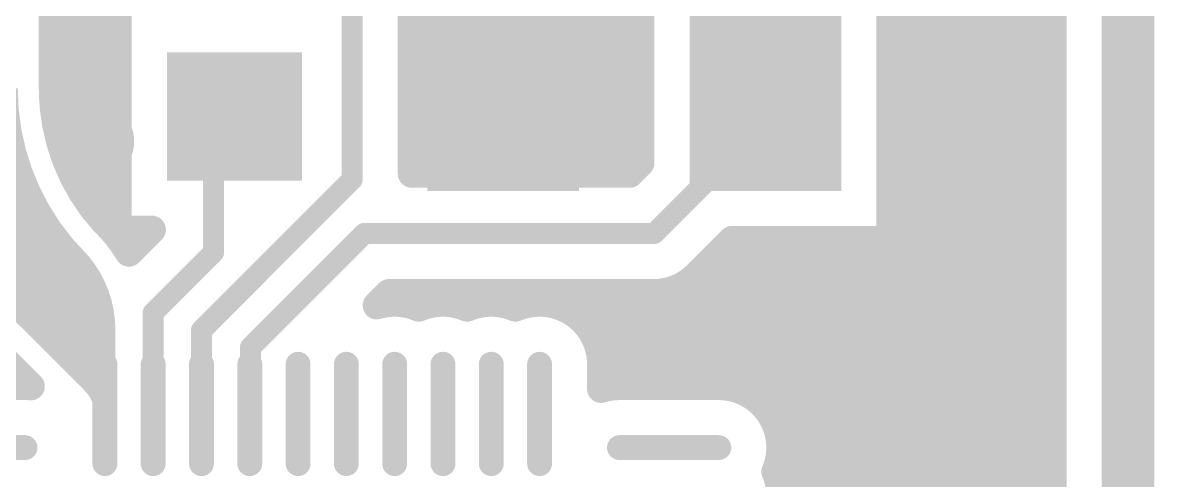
# Model space of a CAD drawing. Header units: inches. Extents: x 0 to 226, y 0 to 70.
# Drawn here: x 11.43 to 19.63, y 10.76 to 14.08 of the extents above; entities that cross this region are included whole.
import ezdxf

# ---------------------------------------------------------------- set-up
doc = ezdxf.new("R2010")
doc.units = ezdxf.units.IN
doc.layers.add('Keep-Out Layer', color=6, linetype='Continuous')
doc.layers.add('Top Layer', color=1, linetype='Continuous')

msp = doc.modelspace()

# ---------------------------------------------------------------- linework, layer by layer
at = {"layer": 'Keep-Out Layer'}
msp.add_lwpolyline([(19.44050976, 0, 0.3809999999999999, 0.3809999999999999, 0), (19.44050976, 24.8301002, 0.3809999999999999, 0.3809999999999999, 0)], format="xyseb", dxfattribs=at)
at = {"layer": 'Top Layer'}
for points in [[(11.82244016, 12.91275548, 0.2032, 0.2032, 0), (11.82244016, 18.5064654, 0.2032, 0.2032, 0)], [(15.88644016, 13.0391916, 0.2032, 0.2032, 0), (15.88644016, 18.5064654, 0.2032, 0.2032, 0)], [(17.91844016, 0.5460999999999999, 0.2032, 0.2032, 0), (17.91844016, 18.5064654, 0.2032, 0.2032, 0)], [(18.12164016, 0.5460999999999999, 0.2032, 0.2032, 0), (18.12164016, 18.5064654, 0.2032, 0.2032, 0)], [(18.32484016, 0.5460999999999999, 0.2032, 0.2032, 0), (18.32484016, 18.5064654, 0.2032, 0.2032, 0)], [(18.52804016, 0.5460999999999999, 0.2032, 0.2032, 0), (18.52804016, 18.5064654, 0.2032, 0.2032, 0)], [(18.73124016, 0.5460999999999999, 0.2032, 0.2032, 0), (18.73124016, 18.5064654, 0.2032, 0.2032, 0)], [(18.89440976, 0.5460999999999999, 0.2032, 0.2032, 0), (18.89440976, 18.5064654, 0.2032, 0.2032, 0)], [(11.64805392, 13.59946226, 0.2032, 0.2032, 0), (11.64805392, 18.37466226, 0.2032, 0.2032, 0)], [(12.02564016, 12.62905018, 0.2032, 0.2032, 0), (12.02564016, 18.3540654, 0.2032, 0.2032, 0)], [(15.68324016, 12.9805303, 0.2032, 0.2032, 0), (15.68324016, 15.11933222, 0.2032, 0.2032, 0)], [(15.48004016, 12.9805303, 0.2032, 0.2032, 0), (15.48004016, 14.91613222, 0.2032, 0.2032, 0)], [(14.66724016, 12.9805303, 0.2032, 0.2032, 0), (14.66724016, 14.80145376, 0.2032, 0.2032, 0)], [(14.87044016, 12.9805303, 0.2032, 0.2032, 0), (14.87044016, 14.80145376, 0.2032, 0.2032, 0)], [(15.07364016, 12.9805303, 0.2032, 0.2032, 0), (15.07364016, 14.80145376, 0.2032, 0.2032, 0)], [(15.27684016, 12.9805303, 0.2032, 0.2032, 0), (15.27684016, 14.80145376, 0.2032, 0.2032, 0)], [(14.46404016, 12.9805303, 0.2032, 0.2032, 0), (14.46404016, 14.63401188, 0.2032, 0.2032, 0)], [(13.81825024, 12.9393569, 0.1524, 0.1524, 0), (13.81825024, 14.5988786, 0.1524, 0.1524, 0)], [(15.90695828, 13.05970972, 0.2032, 0.2032, 0), (15.90695828, 14.51265576, 0.2032, 0.2032, 0)], [(17.71816116, 12.50145328, 0.2032, 0.2032, 0), (17.71816116, 14.51265576, 0.2032, 0.2032, 0)], [(14.25005024, 12.9805303, 0.2032, 0.2032, 0), (14.25005024, 14.42002196, 0.2032, 0.2032, 0)], [(14.26084016, 12.9805303, 0.2032, 0.2032, 0), (14.26084016, 14.43081188, 0.2032, 0.2032, 0)], [(12.118975, 12.5756543, 0.2032, 0.2032, 0), (12.118975, 14.21685498, 0.2032, 0.2032, 0)], [(11.64805392, 14.13686784, 0.2032, 0.2032, 0), (12.118975, 14.13686784, 0.2032, 0.2032, 0)], [(14.25005024, 14.13686784, 0.2032, 0.2032, 0), (15.90695828, 14.13686784, 0.2032, 0.2032, 0)], [(17.71816116, 14.13686784, 0.2032, 0.2032, 0), (18.89440976, 14.13686784, 0.2032, 0.2032, 0)], [(11.64805392, 13.93366784, 0.2032, 0.2032, 0), (12.118975, 13.93366784, 0.2032, 0.2032, 0)], [(14.25005024, 13.93366784, 0.2032, 0.2032, 0), (15.90695828, 13.93366784, 0.2032, 0.2032, 0)], [(17.71816116, 13.93366784, 0.2032, 0.2032, 0), (18.89440976, 13.93366784, 0.2032, 0.2032, 0)], [(11.63855432, 12.15069198, 0.7111999999999999, 0.7111999999999999, -0.198912367379658), (11.03845392, 13.59946226, 0.7111999999999999, 0.7111999999999999, 0)], [(11.64805392, 13.73046784, 0.2032, 0.2032, 0), (12.118975, 13.73046784, 0.2032, 0.2032, 0)], [(14.25005024, 13.73046784, 0.2032, 0.2032, 0), (15.90695828, 13.73046784, 0.2032, 0.2032, 0)], [(17.71816116, 13.73046784, 0.2032, 0.2032, 0), (18.89440976, 13.73046784, 0.2032, 0.2032, 0)], [(12.0194451, 12.63450864, 0.2032, 0.2032, -0.1857972261718146), (11.64805392, 13.59946226, 0.2032, 0.2032, 0)], [(11.64986494, 13.52726784, 0.2032, 0.2032, 0), (12.118975, 13.52726784, 0.2032, 0.2032, 0)], [(14.25005024, 13.52726784, 0.2032, 0.2032, 0), (15.90695828, 13.52726784, 0.2032, 0.2032, 0)], [(17.71816116, 13.52726784, 0.2032, 0.2032, 0), (18.89440976, 13.52726784, 0.2032, 0.2032, 0)], [(11.67464772, 13.32406784, 0.2032, 0.2032, 0), (12.118975, 13.32406784, 0.2032, 0.2032, 0)], [(12.81364976, 13.11832784, 0.1524, 0.1524, 0), (13.06470336, 13.36938144, 0.1524, 0.1524, 0)], [(14.25005024, 13.32406784, 0.2032, 0.2032, 0), (15.90695828, 13.32406784, 0.2032, 0.2032, 0)], [(16.0066355, 12.5487303, 0.1524, 0.1524, 0), (16.81255972, 13.35465452, 0.1524, 0.1524, 0)], [(16.81255972, 13.35465452, 0.1524, 0.1524, 0), (16.8125648, 13.35465452, 0.1524, 0.1524, 0)], [(17.71816116, 13.32406784, 0.2032, 0.2032, 0), (18.89440976, 13.32406784, 0.2032, 0.2032, 0)], [(11.72995622, 13.12086784, 0.2032, 0.2032, 0), (12.118975, 13.12086784, 0.2032, 0.2032, 0)], [(14.25005024, 13.12086784, 0.2032, 0.2032, 0), (15.90695828, 13.12086784, 0.2032, 0.2032, 0)], [(17.71816116, 13.12086784, 0.2032, 0.2032, 0), (18.89440976, 13.12086784, 0.2032, 0.2032, 0)], [(12.81364976, 12.41237294, 0.1524, 0.1524, 0), (12.81364976, 13.11832784, 0.1524, 0.1524, 0)], [(15.82777886, 12.9805303, 0.2032, 0.2032, 0), (15.90695828, 13.05970972, 0.2032, 0.2032, 0)], [(14.25005024, 12.9805303, 0.2032, 0.2032, 0), (15.82777886, 12.9805303, 0.2032, 0.2032, 0)], [(11.81978586, 12.91766784, 0.2032, 0.2032, 0), (12.118975, 12.91766784, 0.2032, 0.2032, 0)], [(12.72563876, 11.84674542, 0.1524, 0.1524, 0), (13.81825024, 12.9393569, 0.1524, 0.1524, 0)], [(17.71816116, 12.91766784, 0.2032, 0.2032, 0), (18.89440976, 12.91766784, 0.2032, 0.2032, 0)], [(11.95229766, 12.71446784, 0.2032, 0.2032, 0), (12.118975, 12.71446784, 0.2032, 0.2032, 0)], [(17.71816116, 12.71446784, 0.2032, 0.2032, 0), (18.89440976, 12.71446784, 0.2032, 0.2032, 0)], [(12.03776104, 12.61752874, 0.2032, 0.2032, -0.06096700548078682), (12.20028802, 12.40966784, 0.2032, 0.2032, 0)], [(12.118975, 12.5756543, 0.2032, 0.2032, 0), (12.36627448, 12.5756543, 0.2032, 0.2032, 0)], [(12.20028802, 12.40966784, 0.2032, 0.2032, 0), (12.36627448, 12.5756543, 0.2032, 0.2032, 0)], [(12.22884016, 12.43821998, 0.2032, 0.2032, 0), (12.22884016, 12.5756543, 0.2032, 0.2032, 0)], [(12.13100698, 12.51126784, 0.2032, 0.2032, 0), (12.30188802, 12.51126784, 0.2032, 0.2032, 0)], [(13.08091618, 11.7234589, 0.1524, 0.1524, 0), (13.90618758, 12.5487303, 0.1524, 0.1524, 0)], [(13.90618758, 12.5487303, 0.1524, 0.1524, 0), (16.0066355, 12.5487303, 0.1524, 0.1524, 0)], [(16.3124515, 12.24388966, 0.2032, 0.2032, 0), (16.57001512, 12.50145328, 0.2032, 0.2032, 0)], [(16.57001512, 12.50145328, 0.2032, 0.2032, 0), (17.71816116, 12.50145328, 0.2032, 0.2032, 0)], [(16.69924016, 11.38242072, 0.2032, 0.2032, 0), (16.69924016, 12.50145328, 0.2032, 0.2032, 0)], [(16.90244016, 11.12223582, 0.2032, 0.2032, 0), (16.90244016, 12.50145328, 0.2032, 0.2032, 0)], [(17.10564016, 0.5460999999999999, 0.2032, 0.2032, 0), (17.10564016, 12.50145328, 0.2032, 0.2032, 0)], [(17.30884016, 0.5460999999999999, 0.2032, 0.2032, 0), (17.30884016, 12.50145328, 0.2032, 0.2032, 0)], [(17.51204016, 0.5460999999999999, 0.2032, 0.2032, 0), (17.51204016, 12.50145328, 0.2032, 0.2032, 0)], [(17.71524016, 0.5460999999999999, 0.2032, 0.2032, 0), (17.71524016, 12.50145328, 0.2032, 0.2032, 0)], [(17.71816116, 12.51126784, 0.2032, 0.2032, 0), (18.89440976, 12.51126784, 0.2032, 0.2032, 0)], [(12.37563946, 11.97436264, 0.1524, 0.1524, 0), (12.81364976, 12.41237294, 0.1524, 0.1524, 0)], [(16.49604016, 11.44265174, 0.2032, 0.2032, 0), (16.49604016, 12.42747832, 0.2032, 0.2032, 0)], [(11.80427408, 12.38404178, 0.1524, 0.1524, -0.198912367379658), (12.02564016, 11.84961562, 0.1524, 0.1524, 0)], [(16.37662968, 12.30806784, 0.2032, 0.2032, 0), (18.89440976, 12.30806784, 0.2032, 0.2032, 0)], [(16.3124515, 12.24388966, 0.2032, 0.2032, -0.1993267855441518), (16.0066355, 12.1169303, 0.2032, 0.2032, 0)], [(16.31196382, 12.24340198, 0.2032, 0.2032, -0.198912367379658), (16.0066355, 12.1169303, 0.2032, 0.2032, 0)], [(16.29284016, 11.44316736, 0.2032, 0.2032, 0), (16.29284016, 12.22540608, 0.2032, 0.2032, 0)], [(11.63855432, 12.15069198, 0.1524, 0.1524, 0), (11.79019232, 11.99905398, 0.1524, 0.1524, 0)], [(16.08964016, 11.44316736, 0.2032, 0.2032, 0), (16.08964016, 12.1249821, 0.2032, 0.2032, 0)], [(11.50798816, 12.11617846, 0.1524, 0.1524, 0), (11.77301938, 11.85114724, 0.1524, 0.1524, 0)], [(11.81122352, 12.12169026, 0.1524, 0.1524, -0.198912367379658), (12.02564016, 11.60404334, 0.1524, 0.1524, 0)], [(13.99558288, 12.02746896, 0.2032, 0.2032, 0), (14.08504422, 12.1169303, 0.2032, 0.2032, 0)], [(13.99558288, 12.02746896, 0.2032, 0.2032, -0.176749268592899), (14.30063688, 12.01106818, 0.2032, 0.2032, 0)], [(14.07298176, 12.10486784, 0.2032, 0.2032, 0), (18.89440976, 12.10486784, 0.2032, 0.2032, 0)], [(14.08504422, 12.1169303, 0.2032, 0.2032, 0), (16.0066355, 12.1169303, 0.2032, 0.2032, 0)], [(14.26084016, 12.02586368, 0.2032, 0.2032, 0), (14.26084016, 12.1169303, 0.2032, 0.2032, 0)], [(14.30063688, 12.01106818, 0.2032, 0.2032, -0.2045827865795275), (14.65063364, 12.01106818, 0.2032, 0.2032, 0)], [(14.65063364, 12.01106818, 0.2032, 0.2032, -0.2045827865795275), (15.00063548, 12.01106818, 0.2032, 0.2032, 0)], [(14.66724016, 12.0177687, 0.2032, 0.2032, 0), (14.66724016, 12.1169303, 0.2032, 0.2032, 0)], [(15.00063548, 12.01106818, 0.2032, 0.2032, -0.5380189141260412), (15.62123368, 11.60126966, 0.2032, 0.2032, 0)], [(15.07364016, 12.0350407, 0.2032, 0.2032, 0), (15.07364016, 12.1169303, 0.2032, 0.2032, 0)], [(15.27684016, 12.03522358, 0.2032, 0.2032, 0), (15.27684016, 12.1169303, 0.2032, 0.2032, 0)], [(15.48004016, 11.92668684, 0.2032, 0.2032, 0), (15.48004016, 12.1169303, 0.2032, 0.2032, 0)], [(15.68324016, 11.43741172, 0.2032, 0.2032, 0), (15.68324016, 12.1169303, 0.2032, 0.2032, 0)], [(15.88644016, 11.44316736, 0.2032, 0.2032, 0), (15.88644016, 12.1169303, 0.2032, 0.2032, 0)], [(11.3510568, 12.04572902, 0.1524, 0.1524, 0), (11.93380392, 11.4629819, 0.1524, 0.1524, 0)], [(11.51902192, 12.04450728, 0.1524, 0.1524, 0), (11.81589712, 11.74763208, 0.1524, 0.1524, 0)], [(11.79019232, 11.99905398, 0.1524, 0.1524, -0.198912367379658), (12.02564016, 11.43063246, 0.1524, 0.1524, 0)], [(12.37563946, 11.24126784, 0.1524, 0.1524, 0), (12.37563946, 11.97436264, 0.1524, 0.1524, 0)], [(15.50475436, 11.90166784, 0.2032, 0.2032, 0), (18.89440976, 11.90166784, 0.2032, 0.2032, 0)], [(11.77301938, 11.8511447, 0.1524, 0.1524, -0.198912367379658), (12.02564016, 11.24126784, 0.1524, 0.1524, 0)], [(12.02564016, 11.60404334, 0.1524, 0.1524, 0), (12.02564016, 11.84961562, 0.1524, 0.1524, 0)], [(12.72563876, 11.24126784, 0.1524, 0.1524, 0), (12.72563876, 11.84674542, 0.1524, 0.1524, 0)], [(11.81589712, 11.74763208, 0.1524, 0.1524, -0.198912367379658), (12.02564016, 11.24126784, 0.1524, 0.1524, 0)], [(11.24273596, 11.68707594, 0.2032, 0.2032, 0), (11.48862828, 11.44118362, 0.2032, 0.2032, 0)], [(13.08091618, 11.24654596, 0.1524, 0.1524, 0), (13.08091618, 11.7234589, 0.1524, 0.1524, 0)], [(15.61050472, 11.69846784, 0.2032, 0.2032, 0), (18.89440976, 11.69846784, 0.2032, 0.2032, 0)], [(12.02564016, 10.88126856, 0.17999964, 0.17999964, 0), (12.02564016, 11.60126712, 0.17999964, 0.17999964, 0)], [(12.02564016, 11.43063246, 0.1524, 0.1524, 0), (12.02564016, 11.60404334, 0.1524, 0.1524, 0)], [(12.37563946, 10.88126856, 0.17999964, 0.17999964, 0), (12.37563946, 11.60126712, 0.17999964, 0.17999964, 0)], [(12.72563876, 10.88126856, 0.17999964, 0.17999964, 0), (12.72563876, 11.60126712, 0.17999964, 0.17999964, 0)], [(13.07563806, 10.88126856, 0.17999964, 0.17999964, 0), (13.07563806, 11.60126712, 0.17999964, 0.17999964, 0)], [(13.42563736, 10.88126856, 0.17999964, 0.17999964, 0), (13.42563736, 11.60126712, 0.17999964, 0.17999964, 0)], [(13.77563666, 10.88126856, 0.17999964, 0.17999964, 0), (13.77563666, 11.60126712, 0.17999964, 0.17999964, 0)], [(14.12563596, 10.88126856, 0.17999964, 0.17999964, 0), (14.12563596, 11.60126712, 0.17999964, 0.17999964, 0)], [(14.47563526, 10.88126856, 0.17999964, 0.17999964, 0), (14.47563526, 11.60126712, 0.17999964, 0.17999964, 0)], [(14.82563456, 10.88126856, 0.17999964, 0.17999964, 0), (14.82563456, 11.60126712, 0.17999964, 0.17999964, 0)], [(15.17563386, 10.88126856, 0.17999964, 0.17999964, 0), (15.17563386, 11.60126712, 0.17999964, 0.17999964, 0)], [(15.62123368, 11.42273052, 0.2032, 0.2032, 0), (15.62123368, 11.60126966, 0.2032, 0.2032, 0)], [(9.9252405, 11.49526784, 0.2032, 0.2032, 0), (11.43454406, 11.49526784, 0.2032, 0.2032, 0)], [(15.62123368, 11.49526784, 0.2032, 0.2032, 0), (18.89440976, 11.49526784, 0.2032, 0.2032, 0)], [(11.18896924, 11.44316736, 0.2032, 0.2032, 0), (11.44663446, 11.44316736, 0.2032, 0.2032, 0)], [(11.93380392, 11.4629819, 0.1524, 0.1524, 0), (11.93386742, 11.4629184, 0.1524, 0.1524, 0)], [(11.93380392, 11.4629819, 0.1524, 0.1524, -7.14602915895676e-05), (11.93386742, 11.4629184, 0.1524, 0.1524, 0)], [(11.93386742, 11.4629184, 0.1524, 0.1524, -0.1988364460188067), (12.02564016, 11.24126784, 0.1524, 0.1524, 0)], [(12.02564016, 11.24126784, 0.1524, 0.1524, 0), (12.02564016, 11.43063246, 0.1524, 0.1524, 0)], [(15.62123368, 11.42273052, 0.2032, 0.2032, -0.07615422015174254), (15.75463194, 11.44316736, 0.2032, 0.2032, 0)], [(15.75463194, 11.44316736, 0.2032, 0.2032, 0), (16.47463558, 11.44316736, 0.2032, 0.2032, 0)], [(16.47463558, 11.44316736, 0.2032, 0.2032, -0.4142135623730951), (16.9202354, 10.99756754, 0.2032, 0.2032, 0)], [(13.07563806, 11.24126784, 0.1524, 0.1524, 0), (13.08091618, 11.24654596, 0.1524, 0.1524, 0)], [(16.80904436, 11.29206784, 0.2032, 0.2032, 0), (18.89440976, 11.29206784, 0.2032, 0.2032, 0)], [(16.91078152, 11.08886784, 0.2032, 0.2032, 0), (18.89440976, 11.08886784, 0.2032, 0.2032, 0)], [(11.44663192, 10.99756754, 0.17999964, 0.17999964, 0), (10.72663336, 10.99756754, 0.17999964, 0.17999964, 0)], [(15.75463448, 10.99756754, 0.17999964, 0.17999964, 0), (16.47463304, 10.99756754, 0.17999964, 0.17999964, 0)], [(16.9202354, 10.99756754, 0.2032, 0.2032, -0.1012428938695137), (16.8844341, 10.82256916, 0.2032, 0.2032, 0)], [(16.8844341, 10.82256916, 0.2032, 0.2032, -0.1012428938695139), (16.9202354, 10.64756824, 0.2032, 0.2032, 0)], [(16.90244016, 10.77223652, 0.2032, 0.2032, 0), (16.90244016, 10.87289926, 0.2032, 0.2032, 0)], [(16.90595552, 10.88566784, 0.2032, 0.2032, 0), (18.89440976, 10.88566784, 0.2032, 0.2032, 0)], [(16.91886634, 10.68246784, 0.2032, 0.2032, 0), (18.89440976, 10.68246784, 0.2032, 0.2032, 0)]]:
    msp.add_lwpolyline(points, format="xyseb", dxfattribs=at)
for points in [[(11.72986224, 14.03617716, 0.3048, 0.3048, 1), (12.03466224, 14.03617716, 0.3048, 0.3048, 1)], [(11.59725392, 14.13686784, 0.1016, 0.1016, 1), (11.69885392, 14.13686784, 0.1016, 0.1016, 1)], [(12.068175, 14.13686784, 0.1016, 0.1016, 1), (12.169775, 14.13686784, 0.1016, 0.1016, 1)], [(14.19925024, 14.13686784, 0.1016, 0.1016, 1), (14.30085024, 14.13686784, 0.1016, 0.1016, 1)], [(15.85615828, 14.13686784, 0.1016, 0.1016, 1), (15.95775828, 14.13686784, 0.1016, 0.1016, 1)], [(17.66736116, 14.13686784, 0.1016, 0.1016, 1), (17.76896116, 14.13686784, 0.1016, 0.1016, 1)], [(18.84360976, 14.13686784, 0.1016, 0.1016, 1), (18.94520976, 14.13686784, 0.1016, 0.1016, 1)], [(11.59725392, 13.93366784, 0.1016, 0.1016, 1), (11.69885392, 13.93366784, 0.1016, 0.1016, 1)], [(12.068175, 13.93366784, 0.1016, 0.1016, 1), (12.169775, 13.93366784, 0.1016, 0.1016, 1)], [(14.19925024, 13.93366784, 0.1016, 0.1016, 1), (14.30085024, 13.93366784, 0.1016, 0.1016, 1)], [(15.85615828, 13.93366784, 0.1016, 0.1016, 1), (15.95775828, 13.93366784, 0.1016, 0.1016, 1)], [(17.66736116, 13.93366784, 0.1016, 0.1016, 1), (17.76896116, 13.93366784, 0.1016, 0.1016, 1)], [(18.84360976, 13.93366784, 0.1016, 0.1016, 1), (18.94520976, 13.93366784, 0.1016, 0.1016, 1)], [(11.59725392, 13.73046784, 0.1016, 0.1016, 1), (11.69885392, 13.73046784, 0.1016, 0.1016, 1)], [(12.068175, 13.73046784, 0.1016, 0.1016, 1), (12.169775, 13.73046784, 0.1016, 0.1016, 1)], [(14.19925024, 13.73046784, 0.1016, 0.1016, 1), (14.30085024, 13.73046784, 0.1016, 0.1016, 1)], [(15.85615828, 13.73046784, 0.1016, 0.1016, 1), (15.95775828, 13.73046784, 0.1016, 0.1016, 1)], [(17.66736116, 13.73046784, 0.1016, 0.1016, 1), (17.76896116, 13.73046784, 0.1016, 0.1016, 1)], [(18.84360976, 13.73046784, 0.1016, 0.1016, 1), (18.94520976, 13.73046784, 0.1016, 0.1016, 1)], [(11.59725392, 13.59946226, 0.1016, 0.1016, 1), (11.69885392, 13.59946226, 0.1016, 0.1016, 1)], [(11.59725392, 13.59946226, 0.1016, 0.1016, 1), (11.69885392, 13.59946226, 0.1016, 0.1016, 1)], [(11.59906494, 13.52726784, 0.1016, 0.1016, 1), (11.70066494, 13.52726784, 0.1016, 0.1016, 1)], [(12.068175, 13.52726784, 0.1016, 0.1016, 1), (12.169775, 13.52726784, 0.1016, 0.1016, 1)], [(14.19925024, 13.52726784, 0.1016, 0.1016, 1), (14.30085024, 13.52726784, 0.1016, 0.1016, 1)], [(15.85615828, 13.52726784, 0.1016, 0.1016, 1), (15.95775828, 13.52726784, 0.1016, 0.1016, 1)], [(17.66736116, 13.52726784, 0.1016, 0.1016, 1), (17.76896116, 13.52726784, 0.1016, 0.1016, 1)], [(18.84360976, 13.52726784, 0.1016, 0.1016, 1), (18.94520976, 13.52726784, 0.1016, 0.1016, 1)], [(17.84697472, 13.30440824, 0.3048, 0.3048, 1), (18.15177472, 13.30440824, 0.3048, 0.3048, 1)], [(11.78066224, 13.21526186, 0.3048, 0.3048, 1), (12.08546224, 13.21526186, 0.3048, 0.3048, 1)], [(11.62384772, 13.32406784, 0.1016, 0.1016, 1), (11.72544772, 13.32406784, 0.1016, 0.1016, 1)], [(12.068175, 13.32406784, 0.1016, 0.1016, 1), (12.169775, 13.32406784, 0.1016, 0.1016, 1)], [(13.02660336, 13.36938144, 0.0762, 0.0762, 1), (13.10280336, 13.36938144, 0.0762, 0.0762, 1)], [(14.19925024, 13.32406784, 0.1016, 0.1016, 1), (14.30085024, 13.32406784, 0.1016, 0.1016, 1)], [(15.85615828, 13.32406784, 0.1016, 0.1016, 1), (15.95775828, 13.32406784, 0.1016, 0.1016, 1)], [(16.77445972, 13.35465452, 0.0762, 0.0762, 1), (16.85065972, 13.35465452, 0.0762, 0.0762, 1)], [(16.77445972, 13.35465452, 0.0762, 0.0762, 1), (16.85065972, 13.35465452, 0.0762, 0.0762, 1)], [(16.7744648, 13.35465452, 0.0762, 0.0762, 1), (16.8506648, 13.35465452, 0.0762, 0.0762, 1)], [(17.66736116, 13.32406784, 0.1016, 0.1016, 1), (17.76896116, 13.32406784, 0.1016, 0.1016, 1)], [(18.84360976, 13.32406784, 0.1016, 0.1016, 1), (18.94520976, 13.32406784, 0.1016, 0.1016, 1)], [(11.67915622, 13.12086784, 0.1016, 0.1016, 1), (11.78075622, 13.12086784, 0.1016, 0.1016, 1)], [(12.068175, 13.12086784, 0.1016, 0.1016, 1), (12.169775, 13.12086784, 0.1016, 0.1016, 1)], [(14.19925024, 13.12086784, 0.1016, 0.1016, 1), (14.30085024, 13.12086784, 0.1016, 0.1016, 1)], [(15.85615828, 13.12086784, 0.1016, 0.1016, 1), (15.95775828, 13.12086784, 0.1016, 0.1016, 1)], [(17.66736116, 13.12086784, 0.1016, 0.1016, 1), (17.76896116, 13.12086784, 0.1016, 0.1016, 1)], [(18.84360976, 13.12086784, 0.1016, 0.1016, 1), (18.94520976, 13.12086784, 0.1016, 0.1016, 1)], [(12.77554976, 13.11832784, 0.0762, 0.0762, 1), (12.85174976, 13.11832784, 0.0762, 0.0762, 1)], [(12.77554976, 13.11832784, 0.0762, 0.0762, 1), (12.85174976, 13.11832784, 0.0762, 0.0762, 1)], [(15.83564016, 13.0391916, 0.1016, 0.1016, 1), (15.93724016, 13.0391916, 0.1016, 0.1016, 1)], [(15.85615828, 13.05970972, 0.1016, 0.1016, 1), (15.95775828, 13.05970972, 0.1016, 0.1016, 1)], [(15.85615828, 13.05970972, 0.1016, 0.1016, 1), (15.95775828, 13.05970972, 0.1016, 0.1016, 1)], [(14.19925024, 12.9805303, 0.1016, 0.1016, 1), (14.30085024, 12.9805303, 0.1016, 0.1016, 1)], [(14.19925024, 12.9805303, 0.1016, 0.1016, 1), (14.30085024, 12.9805303, 0.1016, 0.1016, 1)], [(14.21004016, 12.9805303, 0.1016, 0.1016, 1), (14.31164016, 12.9805303, 0.1016, 0.1016, 1)], [(14.41324016, 12.9805303, 0.1016, 0.1016, 1), (14.51484016, 12.9805303, 0.1016, 0.1016, 1)], [(14.61644016, 12.9805303, 0.1016, 0.1016, 1), (14.71804016, 12.9805303, 0.1016, 0.1016, 1)], [(14.81964016, 12.9805303, 0.1016, 0.1016, 1), (14.92124016, 12.9805303, 0.1016, 0.1016, 1)], [(15.02284016, 12.9805303, 0.1016, 0.1016, 1), (15.12444016, 12.9805303, 0.1016, 0.1016, 1)], [(15.22604016, 12.9805303, 0.1016, 0.1016, 1), (15.32764016, 12.9805303, 0.1016, 0.1016, 1)], [(15.42924016, 12.9805303, 0.1016, 0.1016, 1), (15.53084016, 12.9805303, 0.1016, 0.1016, 1)], [(15.63244016, 12.9805303, 0.1016, 0.1016, 1), (15.73404016, 12.9805303, 0.1016, 0.1016, 1)], [(15.77697886, 12.9805303, 0.1016, 0.1016, 1), (15.87857886, 12.9805303, 0.1016, 0.1016, 1)], [(15.77697886, 12.9805303, 0.1016, 0.1016, 1), (15.87857886, 12.9805303, 0.1016, 0.1016, 1)], [(11.76898586, 12.91766784, 0.1016, 0.1016, 1), (11.87058586, 12.91766784, 0.1016, 0.1016, 1)], [(11.77164016, 12.91275548, 0.1016, 0.1016, 1), (11.87324016, 12.91275548, 0.1016, 0.1016, 1)], [(12.068175, 12.91766784, 0.1016, 0.1016, 1), (12.169775, 12.91766784, 0.1016, 0.1016, 1)], [(13.78015024, 12.9393569, 0.0762, 0.0762, 1), (13.85635024, 12.9393569, 0.0762, 0.0762, 1)], [(13.78015024, 12.9393569, 0.0762, 0.0762, 1), (13.85635024, 12.9393569, 0.0762, 0.0762, 1)], [(17.66736116, 12.91766784, 0.1016, 0.1016, 1), (17.76896116, 12.91766784, 0.1016, 0.1016, 1)], [(18.84360976, 12.91766784, 0.1016, 0.1016, 1), (18.94520976, 12.91766784, 0.1016, 0.1016, 1)], [(11.90149766, 12.71446784, 0.1016, 0.1016, 1), (12.00309766, 12.71446784, 0.1016, 0.1016, 1)], [(12.068175, 12.71446784, 0.1016, 0.1016, 1), (12.169775, 12.71446784, 0.1016, 0.1016, 1)], [(17.66736116, 12.71446784, 0.1016, 0.1016, 1), (17.76896116, 12.71446784, 0.1016, 0.1016, 1)], [(18.84360976, 12.71446784, 0.1016, 0.1016, 1), (18.94520976, 12.71446784, 0.1016, 0.1016, 1)], [(11.9686451, 12.63450864, 0.1016, 0.1016, 1), (12.0702451, 12.63450864, 0.1016, 0.1016, 1)], [(11.97484016, 12.62905018, 0.1016, 0.1016, 1), (12.07644016, 12.62905018, 0.1016, 0.1016, 1)], [(11.98696104, 12.61752874, 0.1016, 0.1016, 1), (12.08856104, 12.61752874, 0.1016, 0.1016, 1)], [(12.068175, 12.5756543, 0.1016, 0.1016, 1), (12.169775, 12.5756543, 0.1016, 0.1016, 1)], [(12.068175, 12.5756543, 0.1016, 0.1016, 1), (12.169775, 12.5756543, 0.1016, 0.1016, 1)], [(12.17804016, 12.5756543, 0.1016, 0.1016, 1), (12.27964016, 12.5756543, 0.1016, 0.1016, 1)], [(12.31547448, 12.5756543, 0.1016, 0.1016, 1), (12.41707448, 12.5756543, 0.1016, 0.1016, 1)], [(12.31547448, 12.5756543, 0.1016, 0.1016, 1), (12.41707448, 12.5756543, 0.1016, 0.1016, 1)], [(12.08020698, 12.51126784, 0.1016, 0.1016, 1), (12.18180698, 12.51126784, 0.1016, 0.1016, 1)], [(12.25108802, 12.51126784, 0.1016, 0.1016, 1), (12.35268802, 12.51126784, 0.1016, 0.1016, 1)], [(13.86808758, 12.5487303, 0.0762, 0.0762, 1), (13.94428758, 12.5487303, 0.0762, 0.0762, 1)], [(13.86808758, 12.5487303, 0.0762, 0.0762, 1), (13.94428758, 12.5487303, 0.0762, 0.0762, 1)], [(15.9685355, 12.5487303, 0.0762, 0.0762, 1), (16.0447355, 12.5487303, 0.0762, 0.0762, 1)], [(15.9685355, 12.5487303, 0.0762, 0.0762, 1), (16.0447355, 12.5487303, 0.0762, 0.0762, 1)], [(16.51921512, 12.50145328, 0.1016, 0.1016, 1), (16.62081512, 12.50145328, 0.1016, 0.1016, 1)], [(16.51921512, 12.50145328, 0.1016, 0.1016, 1), (16.62081512, 12.50145328, 0.1016, 0.1016, 1)], [(16.64844016, 12.50145328, 0.1016, 0.1016, 1), (16.75004016, 12.50145328, 0.1016, 0.1016, 1)], [(16.85164016, 12.50145328, 0.1016, 0.1016, 1), (16.95324016, 12.50145328, 0.1016, 0.1016, 1)], [(17.05484016, 12.50145328, 0.1016, 0.1016, 1), (17.15644016, 12.50145328, 0.1016, 0.1016, 1)], [(17.25804016, 12.50145328, 0.1016, 0.1016, 1), (17.35964016, 12.50145328, 0.1016, 0.1016, 1)], [(17.46124016, 12.50145328, 0.1016, 0.1016, 1), (17.56284016, 12.50145328, 0.1016, 0.1016, 1)], [(17.66444016, 12.50145328, 0.1016, 0.1016, 1), (17.76604016, 12.50145328, 0.1016, 0.1016, 1)], [(17.66736116, 12.51126784, 0.1016, 0.1016, 1), (17.76896116, 12.51126784, 0.1016, 0.1016, 1)], [(17.66736116, 12.50145328, 0.1016, 0.1016, 1), (17.76896116, 12.50145328, 0.1016, 0.1016, 1)], [(17.66736116, 12.50145328, 0.1016, 0.1016, 1), (17.76896116, 12.50145328, 0.1016, 0.1016, 1)], [(18.84360976, 12.51126784, 0.1016, 0.1016, 1), (18.94520976, 12.51126784, 0.1016, 0.1016, 1)], [(11.46075432, 12.15069198, 0.3556, 0.3556, 1), (11.81635432, 12.15069198, 0.3556, 0.3556, 1)], [(12.14948802, 12.40966784, 0.1016, 0.1016, 1), (12.25108802, 12.40966784, 0.1016, 0.1016, 1)], [(12.14948802, 12.40966784, 0.1016, 0.1016, 1), (12.25108802, 12.40966784, 0.1016, 0.1016, 1)], [(12.17804016, 12.43821998, 0.1016, 0.1016, 1), (12.27964016, 12.43821998, 0.1016, 0.1016, 1)], [(12.77554976, 12.41237294, 0.0762, 0.0762, 1), (12.85174976, 12.41237294, 0.0762, 0.0762, 1)], [(12.77554976, 12.41237294, 0.0762, 0.0762, 1), (12.85174976, 12.41237294, 0.0762, 0.0762, 1)], [(16.44524016, 12.42747832, 0.1016, 0.1016, 1), (16.54684016, 12.42747832, 0.1016, 0.1016, 1)], [(11.76617408, 12.38404178, 0.0762, 0.0762, 1), (11.84237408, 12.38404178, 0.0762, 0.0762, 1)], [(16.32582968, 12.30806784, 0.1016, 0.1016, 1), (16.42742968, 12.30806784, 0.1016, 0.1016, 1)], [(18.84360976, 12.30806784, 0.1016, 0.1016, 1), (18.94520976, 12.30806784, 0.1016, 0.1016, 1)], [(16.24204016, 12.22540608, 0.1016, 0.1016, 1), (16.34364016, 12.22540608, 0.1016, 0.1016, 1)], [(16.26116382, 12.24340198, 0.1016, 0.1016, 1), (16.36276382, 12.24340198, 0.1016, 0.1016, 1)], [(16.2616515, 12.24388966, 0.1016, 0.1016, 1), (16.3632515, 12.24388966, 0.1016, 0.1016, 1)], [(16.2616515, 12.24388966, 0.1016, 0.1016, 1), (16.3632515, 12.24388966, 0.1016, 0.1016, 1)], [(18.24244256, 12.0043829, 0.3048, 0.3048, 1), (18.54724256, 12.0043829, 0.3048, 0.3048, 1)], [(11.60045432, 12.15069198, 0.0762, 0.0762, 1), (11.67665432, 12.15069198, 0.0762, 0.0762, 1)], [(16.03884016, 12.1249821, 0.1016, 0.1016, 1), (16.14044016, 12.1249821, 0.1016, 0.1016, 1)], [(11.46988816, 12.11617846, 0.0762, 0.0762, 1), (11.54608816, 12.11617846, 0.0762, 0.0762, 1)], [(11.77312352, 12.12169026, 0.0762, 0.0762, 1), (11.84932352, 12.12169026, 0.0762, 0.0762, 1)], [(14.02218176, 12.10486784, 0.1016, 0.1016, 1), (14.12378176, 12.10486784, 0.1016, 0.1016, 1)], [(14.03424422, 12.1169303, 0.1016, 0.1016, 1), (14.13584422, 12.1169303, 0.1016, 0.1016, 1)], [(14.03424422, 12.1169303, 0.1016, 0.1016, 1), (14.13584422, 12.1169303, 0.1016, 0.1016, 1)], [(14.21004016, 12.1169303, 0.1016, 0.1016, 1), (14.31164016, 12.1169303, 0.1016, 0.1016, 1)], [(14.61644016, 12.1169303, 0.1016, 0.1016, 1), (14.71804016, 12.1169303, 0.1016, 0.1016, 1)], [(15.02284016, 12.1169303, 0.1016, 0.1016, 1), (15.12444016, 12.1169303, 0.1016, 0.1016, 1)], [(15.22604016, 12.1169303, 0.1016, 0.1016, 1), (15.32764016, 12.1169303, 0.1016, 0.1016, 1)], [(15.42924016, 12.1169303, 0.1016, 0.1016, 1), (15.53084016, 12.1169303, 0.1016, 0.1016, 1)], [(15.63244016, 12.1169303, 0.1016, 0.1016, 1), (15.73404016, 12.1169303, 0.1016, 0.1016, 1)], [(15.83564016, 12.1169303, 0.1016, 0.1016, 1), (15.93724016, 12.1169303, 0.1016, 0.1016, 1)], [(15.9558355, 12.1169303, 0.1016, 0.1016, 1), (16.0574355, 12.1169303, 0.1016, 0.1016, 1)], [(15.9558355, 12.1169303, 0.1016, 0.1016, 1), (16.0574355, 12.1169303, 0.1016, 0.1016, 1)], [(15.9558355, 12.1169303, 0.1016, 0.1016, 1), (16.0574355, 12.1169303, 0.1016, 0.1016, 1)], [(16.17610176, 11.88866812, 0.3048, 0.3048, 1), (16.48090176, 11.88866812, 0.3048, 0.3048, 1)], [(17.23859392, 11.84220136, 0.3048, 0.3048, 1), (17.54339392, 11.84220136, 0.3048, 0.3048, 1)], [(18.84360976, 12.10486784, 0.1016, 0.1016, 1), (18.94520976, 12.10486784, 0.1016, 0.1016, 1)], [(11.48092192, 12.04450728, 0.0762, 0.0762, 1), (11.55712192, 12.04450728, 0.0762, 0.0762, 1)], [(11.75209232, 11.99905398, 0.0762, 0.0762, 1), (11.82829232, 11.99905398, 0.0762, 0.0762, 1)], [(11.75209232, 11.99905398, 0.0762, 0.0762, 1), (11.82829232, 11.99905398, 0.0762, 0.0762, 1)], [(13.94478288, 12.02746896, 0.1016, 0.1016, 1), (14.04638288, 12.02746896, 0.1016, 0.1016, 1)], [(13.94478288, 12.02746896, 0.1016, 0.1016, 1), (14.04638288, 12.02746896, 0.1016, 0.1016, 1)], [(14.21004016, 12.02586368, 0.1016, 0.1016, 1), (14.31164016, 12.02586368, 0.1016, 0.1016, 1)], [(14.24983688, 12.01106818, 0.1016, 0.1016, 1), (14.35143688, 12.01106818, 0.1016, 0.1016, 1)], [(14.24983688, 12.01106818, 0.1016, 0.1016, 1), (14.35143688, 12.01106818, 0.1016, 0.1016, 1)], [(14.59983364, 12.01106818, 0.1016, 0.1016, 1), (14.70143364, 12.01106818, 0.1016, 0.1016, 1)], [(14.59983364, 12.01106818, 0.1016, 0.1016, 1), (14.70143364, 12.01106818, 0.1016, 0.1016, 1)], [(14.61644016, 12.0177687, 0.1016, 0.1016, 1), (14.71804016, 12.0177687, 0.1016, 0.1016, 1)], [(14.94983548, 12.01106818, 0.1016, 0.1016, 1), (15.05143548, 12.01106818, 0.1016, 0.1016, 1)], [(14.94983548, 12.01106818, 0.1016, 0.1016, 1), (15.05143548, 12.01106818, 0.1016, 0.1016, 1)], [(15.02284016, 12.0350407, 0.1016, 0.1016, 1), (15.12444016, 12.0350407, 0.1016, 0.1016, 1)], [(15.22604016, 12.03522358, 0.1016, 0.1016, 1), (15.32764016, 12.03522358, 0.1016, 0.1016, 1)], [(12.33753946, 11.97436264, 0.0762, 0.0762, 1), (12.41373946, 11.97436264, 0.0762, 0.0762, 1)], [(12.33753946, 11.97436264, 0.0762, 0.0762, 1), (12.41373946, 11.97436264, 0.0762, 0.0762, 1)], [(15.42924016, 11.92668684, 0.1016, 0.1016, 1), (15.53084016, 11.92668684, 0.1016, 0.1016, 1)], [(15.45395436, 11.90166784, 0.1016, 0.1016, 1), (15.55555436, 11.90166784, 0.1016, 0.1016, 1)], [(18.84360976, 11.90166784, 0.1016, 0.1016, 1), (18.94520976, 11.90166784, 0.1016, 0.1016, 1)], [(11.73491938, 11.85114724, 0.0762, 0.0762, 1), (11.81111938, 11.85114724, 0.0762, 0.0762, 1)], [(11.73491938, 11.8511447, 0.0762, 0.0762, 1), (11.81111938, 11.8511447, 0.0762, 0.0762, 1)], [(11.98754016, 11.84961562, 0.0762, 0.0762, 1), (12.06374016, 11.84961562, 0.0762, 0.0762, 1)], [(11.98754016, 11.84961562, 0.0762, 0.0762, 1), (12.06374016, 11.84961562, 0.0762, 0.0762, 1)], [(12.68753876, 11.84674542, 0.0762, 0.0762, 1), (12.76373876, 11.84674542, 0.0762, 0.0762, 1)], [(12.68753876, 11.84674542, 0.0762, 0.0762, 1), (12.76373876, 11.84674542, 0.0762, 0.0762, 1)], [(11.77779712, 11.74763208, 0.0762, 0.0762, 1), (11.85399712, 11.74763208, 0.0762, 0.0762, 1)], [(11.77779712, 11.74763208, 0.0762, 0.0762, 1), (11.85399712, 11.74763208, 0.0762, 0.0762, 1)], [(13.04281618, 11.7234589, 0.0762, 0.0762, 1), (13.11901618, 11.7234589, 0.0762, 0.0762, 1)], [(13.04281618, 11.7234589, 0.0762, 0.0762, 1), (13.11901618, 11.7234589, 0.0762, 0.0762, 1)], [(15.55970472, 11.69846784, 0.1016, 0.1016, 1), (15.66130472, 11.69846784, 0.1016, 0.1016, 1)], [(18.84360976, 11.69846784, 0.1016, 0.1016, 1), (18.94520976, 11.69846784, 0.1016, 0.1016, 1)], [(11.98064152, 11.60126712, 0.08999982, 0.08999982, 1), (12.0706388, 11.60126712, 0.08999982, 0.08999982, 1)], [(11.98754016, 11.60404334, 0.0762, 0.0762, 1), (12.06374016, 11.60404334, 0.0762, 0.0762, 1)], [(11.98754016, 11.60404334, 0.0762, 0.0762, 1), (12.06374016, 11.60404334, 0.0762, 0.0762, 1)], [(11.98754016, 11.60404334, 0.0762, 0.0762, 1), (12.06374016, 11.60404334, 0.0762, 0.0762, 1)], [(12.33064082, 11.60126712, 0.08999982, 0.08999982, 1), (12.4206381, 11.60126712, 0.08999982, 0.08999982, 1)], [(12.68064012, 11.60126712, 0.08999982, 0.08999982, 1), (12.7706374, 11.60126712, 0.08999982, 0.08999982, 1)], [(13.03063942, 11.60126712, 0.08999982, 0.08999982, 1), (13.1206367, 11.60126712, 0.08999982, 0.08999982, 1)], [(13.38063872, 11.60126712, 0.08999982, 0.08999982, 1), (13.470636, 11.60126712, 0.08999982, 0.08999982, 1)], [(13.73063802, 11.60126712, 0.08999982, 0.08999982, 1), (13.8206353, 11.60126712, 0.08999982, 0.08999982, 1)], [(14.08063732, 11.60126712, 0.08999982, 0.08999982, 1), (14.1706346, 11.60126712, 0.08999982, 0.08999982, 1)], [(14.43063662, 11.60126712, 0.08999982, 0.08999982, 1), (14.5206339, 11.60126712, 0.08999982, 0.08999982, 1)], [(14.78063592, 11.60126712, 0.08999982, 0.08999982, 1), (14.8706332, 11.60126712, 0.08999982, 0.08999982, 1)], [(15.13063522, 11.60126712, 0.08999982, 0.08999982, 1), (15.2206325, 11.60126712, 0.08999982, 0.08999982, 1)], [(15.57043368, 11.60126966, 0.1016, 0.1016, 1), (15.67203368, 11.60126966, 0.1016, 0.1016, 1)], [(15.57043368, 11.60126966, 0.1016, 0.1016, 1), (15.67203368, 11.60126966, 0.1016, 0.1016, 1)], [(11.38374406, 11.49526784, 0.1016, 0.1016, 1), (11.48534406, 11.49526784, 0.1016, 0.1016, 1)], [(15.57043368, 11.49526784, 0.1016, 0.1016, 1), (15.67203368, 11.49526784, 0.1016, 0.1016, 1)], [(18.84360976, 11.49526784, 0.1016, 0.1016, 1), (18.94520976, 11.49526784, 0.1016, 0.1016, 1)], [(11.39583446, 11.44316736, 0.1016, 0.1016, 1), (11.49743446, 11.44316736, 0.1016, 0.1016, 1)], [(11.43782828, 11.44118362, 0.1016, 0.1016, 1), (11.53942828, 11.44118362, 0.1016, 0.1016, 1)], [(11.89570392, 11.4629819, 0.0762, 0.0762, 1), (11.97190392, 11.4629819, 0.0762, 0.0762, 1)], [(11.89570392, 11.4629819, 0.0762, 0.0762, 1), (11.97190392, 11.4629819, 0.0762, 0.0762, 1)], [(11.89570392, 11.4629819, 0.0762, 0.0762, 1), (11.97190392, 11.4629819, 0.0762, 0.0762, 1)], [(11.89576742, 11.4629184, 0.0762, 0.0762, 1), (11.97196742, 11.4629184, 0.0762, 0.0762, 1)], [(11.89576742, 11.4629184, 0.0762, 0.0762, 1), (11.97196742, 11.4629184, 0.0762, 0.0762, 1)], [(11.89576742, 11.4629184, 0.0762, 0.0762, 1), (11.97196742, 11.4629184, 0.0762, 0.0762, 1)], [(11.98754016, 11.43063246, 0.0762, 0.0762, 1), (12.06374016, 11.43063246, 0.0762, 0.0762, 1)], [(11.98754016, 11.43063246, 0.0762, 0.0762, 1), (12.06374016, 11.43063246, 0.0762, 0.0762, 1)], [(11.98754016, 11.43063246, 0.0762, 0.0762, 1), (12.06374016, 11.43063246, 0.0762, 0.0762, 1)], [(15.57043368, 11.42273052, 0.1016, 0.1016, 1), (15.67203368, 11.42273052, 0.1016, 0.1016, 1)], [(15.57043368, 11.42273052, 0.1016, 0.1016, 1), (15.67203368, 11.42273052, 0.1016, 0.1016, 1)], [(15.63244016, 11.43741172, 0.1016, 0.1016, 1), (15.73404016, 11.43741172, 0.1016, 0.1016, 1)], [(15.70383194, 11.44316736, 0.1016, 0.1016, 1), (15.80543194, 11.44316736, 0.1016, 0.1016, 1)], [(15.70383194, 11.44316736, 0.1016, 0.1016, 1), (15.80543194, 11.44316736, 0.1016, 0.1016, 1)], [(15.83564016, 11.44316736, 0.1016, 0.1016, 1), (15.93724016, 11.44316736, 0.1016, 0.1016, 1)], [(16.03884016, 11.44316736, 0.1016, 0.1016, 1), (16.14044016, 11.44316736, 0.1016, 0.1016, 1)], [(16.24204016, 11.44316736, 0.1016, 0.1016, 1), (16.34364016, 11.44316736, 0.1016, 0.1016, 1)], [(16.42383558, 11.44316736, 0.1016, 0.1016, 1), (16.52543558, 11.44316736, 0.1016, 0.1016, 1)], [(16.42383558, 11.44316736, 0.1016, 0.1016, 1), (16.52543558, 11.44316736, 0.1016, 0.1016, 1)], [(16.44524016, 11.44265174, 0.1016, 0.1016, 1), (16.54684016, 11.44265174, 0.1016, 0.1016, 1)], [(16.64844016, 11.38242072, 0.1016, 0.1016, 1), (16.75004016, 11.38242072, 0.1016, 0.1016, 1)], [(13.04281618, 11.24654596, 0.0762, 0.0762, 1), (13.11901618, 11.24654596, 0.0762, 0.0762, 1)], [(13.04281618, 11.24654596, 0.0762, 0.0762, 1), (13.11901618, 11.24654596, 0.0762, 0.0762, 1)], [(16.75824436, 11.29206784, 0.1016, 0.1016, 1), (16.85984436, 11.29206784, 0.1016, 0.1016, 1)], [(18.84360976, 11.29206784, 0.1016, 0.1016, 1), (18.94520976, 11.29206784, 0.1016, 0.1016, 1)], [(11.98754016, 11.24126784, 0.0762, 0.0762, 1), (12.06374016, 11.24126784, 0.0762, 0.0762, 1)], [(11.98754016, 11.24126784, 0.0762, 0.0762, 1), (12.06374016, 11.24126784, 0.0762, 0.0762, 1)], [(11.98754016, 11.24126784, 0.0762, 0.0762, 1), (12.06374016, 11.24126784, 0.0762, 0.0762, 1)], [(11.98754016, 11.24126784, 0.0762, 0.0762, 1), (12.06374016, 11.24126784, 0.0762, 0.0762, 1)], [(12.33753946, 11.24126784, 0.0762, 0.0762, 1), (12.41373946, 11.24126784, 0.0762, 0.0762, 1)], [(12.68753876, 11.24126784, 0.0762, 0.0762, 1), (12.76373876, 11.24126784, 0.0762, 0.0762, 1)], [(13.03753806, 11.24126784, 0.0762, 0.0762, 1), (13.11373806, 11.24126784, 0.0762, 0.0762, 1)], [(16.85164016, 11.12223582, 0.1016, 0.1016, 1), (16.95324016, 11.12223582, 0.1016, 0.1016, 1)], [(16.85998152, 11.08886784, 0.1016, 0.1016, 1), (16.96158152, 11.08886784, 0.1016, 0.1016, 1)], [(18.84360976, 11.08886784, 0.1016, 0.1016, 1), (18.94520976, 11.08886784, 0.1016, 0.1016, 1)], [(11.40163328, 10.99756754, 0.08999982, 0.08999982, 1), (11.49163056, 10.99756754, 0.08999982, 0.08999982, 1)], [(15.70963584, 10.99756754, 0.08999982, 0.08999982, 1), (15.79963312, 10.99756754, 0.08999982, 0.08999982, 1)], [(16.4296344, 10.99756754, 0.08999982, 0.08999982, 1), (16.51963168, 10.99756754, 0.08999982, 0.08999982, 1)], [(16.8694354, 10.99756754, 0.1016, 0.1016, 1), (16.9710354, 10.99756754, 0.1016, 0.1016, 1)], [(16.8694354, 10.99756754, 0.1016, 0.1016, 1), (16.9710354, 10.99756754, 0.1016, 0.1016, 1)], [(18.17632128, 10.81418208, 0.3048, 0.3048, 1), (18.48112128, 10.81418208, 0.3048, 0.3048, 1)], [(11.98064152, 10.88126856, 0.08999982, 0.08999982, 1), (12.0706388, 10.88126856, 0.08999982, 0.08999982, 1)], [(12.33064082, 10.88126856, 0.08999982, 0.08999982, 1), (12.4206381, 10.88126856, 0.08999982, 0.08999982, 1)], [(12.68064012, 10.88126856, 0.08999982, 0.08999982, 1), (12.7706374, 10.88126856, 0.08999982, 0.08999982, 1)], [(13.03063942, 10.88126856, 0.08999982, 0.08999982, 1), (13.1206367, 10.88126856, 0.08999982, 0.08999982, 1)], [(13.38063872, 10.88126856, 0.08999982, 0.08999982, 1), (13.470636, 10.88126856, 0.08999982, 0.08999982, 1)], [(13.73063802, 10.88126856, 0.08999982, 0.08999982, 1), (13.8206353, 10.88126856, 0.08999982, 0.08999982, 1)], [(14.08063732, 10.88126856, 0.08999982, 0.08999982, 1), (14.1706346, 10.88126856, 0.08999982, 0.08999982, 1)], [(14.43063662, 10.88126856, 0.08999982, 0.08999982, 1), (14.5206339, 10.88126856, 0.08999982, 0.08999982, 1)], [(14.78063592, 10.88126856, 0.08999982, 0.08999982, 1), (14.8706332, 10.88126856, 0.08999982, 0.08999982, 1)], [(15.13063522, 10.88126856, 0.08999982, 0.08999982, 1), (15.2206325, 10.88126856, 0.08999982, 0.08999982, 1)], [(16.8336341, 10.82256916, 0.1016, 0.1016, 1), (16.9352341, 10.82256916, 0.1016, 0.1016, 1)], [(16.8336341, 10.82256916, 0.1016, 0.1016, 1), (16.9352341, 10.82256916, 0.1016, 0.1016, 1)], [(16.85164016, 10.87289926, 0.1016, 0.1016, 1), (16.95324016, 10.87289926, 0.1016, 0.1016, 1)], [(16.85515552, 10.88566784, 0.1016, 0.1016, 1), (16.95675552, 10.88566784, 0.1016, 0.1016, 1)], [(18.84360976, 10.88566784, 0.1016, 0.1016, 1), (18.94520976, 10.88566784, 0.1016, 0.1016, 1)], [(16.85164016, 10.77223652, 0.1016, 0.1016, 1), (16.95324016, 10.77223652, 0.1016, 0.1016, 1)], [(16.86806634, 10.68246784, 0.1016, 0.1016, 1), (16.96966634, 10.68246784, 0.1016, 0.1016, 1)], [(18.84360976, 10.68246784, 0.1016, 0.1016, 1), (18.94520976, 10.68246784, 0.1016, 0.1016, 1)]]:
    msp.add_lwpolyline(points, format="xyseb", close=True, dxfattribs=at)
for points in [[(14.36256208, 14.15705322), (14.36256208, 12.85705582), (15.46255988, 14.15705322), (15.46255988, 12.85705582)], [(16.26256082, 14.15705322), (16.26256082, 12.85705582), (17.36255862, 14.15705322), (17.36255862, 12.85705582)], [(13.45457558, 12.9312543), (13.45457558, 13.86125498), (12.47457754, 12.9312543), (12.47457754, 13.86125498)]]:
    msp.add_solid(points, dxfattribs=at)

doc.saveas('drawing.dxf')
